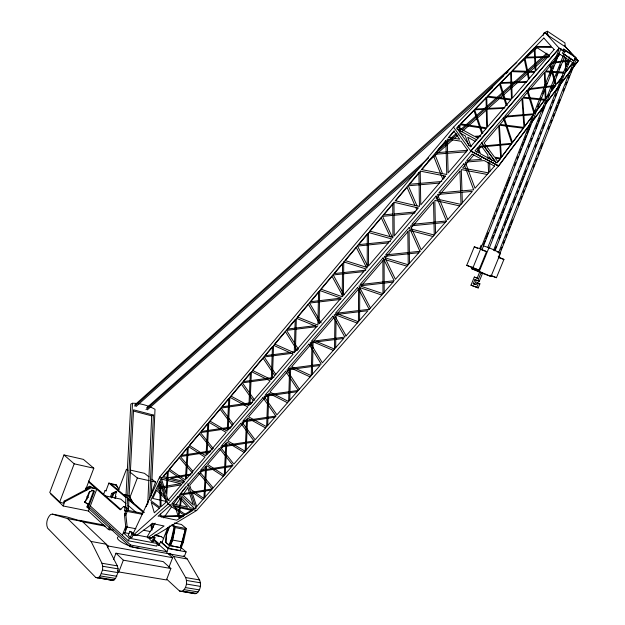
<?xml version="1.0" encoding="UTF-8"?>
<svg xmlns="http://www.w3.org/2000/svg" width="625" height="625" viewBox="0 0 625 625"><rect width="100%" height="100%" fill="white"/><g stroke="black" fill="none" stroke-linecap="round" stroke-linejoin="round"><path stroke-width="0.94" d="M359.594 320.406L359.773 287.578L381.758 295.055M166.727 579.203L179.594 591.039L195.055 593.75L196.648 593.344C200.539 590.266 201.5 584.367 199.578 579.938L187.258 558.992L183.578 555.812M334.93 319.289L334.516 349.086L316.852 341.664M335.672 347.766L336.031 320.844M336.062 318.922L336.109 315.078L357.227 323.109M181.07 591.484L182.664 591.07C186.547 587.945 187.523 582.039 185.641 577.555L173.516 556.484L169.883 553.289M312.391 374.383L312.906 350.453M312.945 348.539L313.086 341.836M289.742 400.289L290.672 367.891L310.156 376.945M267.688 425.516L268.844 393.266L287.562 402.781M117.953 572.609L118.117 568.875L117.328 565.883L106.219 544.211L91.086 541.453L67.609 518.617L52.383 514.133L50.641 514.477C47.078 517.812 45.562 523.742 47.695 528.242L95.727 577.445L112.547 580.383L114.094 579.93L115.586 578.445L117.953 572.609L102.523 570.031L100.141 575.922L98.648 577.422L97.117 577.883M246.203 450.078L247.578 417.984L265.562 427.938M147.734 504.133L151.688 415.844L153.391 415.062L149.664 499.602M151.227 495.961L155.008 409.289A58.078 46.711 68.8 0 0 150.148 406.914M102.523 570.031L102.711 566.266L101.945 563.25L91.086 541.453M225.273 474.016L226.852 442.078L244.133 452.445M125.375 507.375L130.812 404.07L132.5 403.258A58.078 46.711 68.8 0 1 136.297 403.406M125.836 510.562A1.594 0.82 -77.1 0 0 127.016 508.672L132.5 403.258M126.781 510.344A1.594 0.82 -77.1 0 0 127.727 510.687A1.594 0.82 -77.1 0 0 128.445 508.969L133.555 409.82L153.391 415.062M204.875 497.344L206.641 465.562L223.258 476.32M165.555 542.242L169.438 545.297L165.555 542.242L166.172 534.359L169.203 526.461M166.016 542.328L166.633 534.453L170.008 525.68M180.766 498.492L178.195 516.32L175.234 506.797M180.219 507.578L178.719 517.992L191.656 510.164M180.492 505.68L181.852 496.211L194.5 508.437L193.281 509.18M85.25 490.703L93.805 468.219L83.375 459.375L63.984 454.945L49.75 492.5L59.688 502.016L63.352 503.242L64.156 501.117L90.203 487.359L96.75 489.203L120.234 509.828L123.625 506.492L124.953 507.648L124.461 510.922L142.469 514.328M123.625 506.492L125.063 506.789L126.391 507.945L125.898 511.219L127.164 511.492L125.906 515.086L127.148 526.891L124.789 533.062L123.336 532.789L129.328 538.242L157.617 543.57L156.656 546.086L128.352 540.797L90.344 506.016L87.523 505.445L86.945 506.961L129.977 546.641L184.297 556.609L186.117 551.883L181.141 547.625M122.367 535.32L125.703 526.609L124.461 514.789L125.719 511.195L125.289 510.875M180.25 547.695L185.281 529.617L182.461 541.977L180.25 547.695L170.188 545.625L172.375 539.93L174.336 531.383M167.781 527.469L161.953 542.617L168.492 548.328L180.164 550.508L183.383 542.148L186.469 528.633L181.398 524.469L174.281 523.023M171.516 524.922L174.117 527.086L171.414 538.844L168.969 545.203M168.492 548.328L171.727 539.914L174.852 526.305L172.703 524.508M543.258 35.344L544.023 32.844L547.406 31.25L564.945 42.93L565.195 46.75L547.625 35.109L545.117 32.633L453.547 127.156L159.625 477.047L133.164 533.547L133.539 534.906L136.406 535.477L152.656 523.617L164.07 525.984L147.781 537.734L147.398 536.375L155.164 523.164M59.688 502.016L74.188 463.812L63.984 454.945M110.609 528.062L109.922 529.867L108.484 529.586L88.438 511.023L63.188 505.984L64.805 501.727L90.875 487.953M85.438 489.703L86.102 487.953L89.82 486.156L90.484 486.742M86.828 489.992L87.492 488.25L91.219 486.461M85.109 502.477L88.953 492.367L92.094 490.703L94.469 491.211L89.438 504.43L87.695 504.07L84.445 501.867L87.695 504.07M89.953 491.391L86.945 499.289L85.852 500.164M89.438 504.43L88.766 503.82L93.797 490.609L92.211 490.273M88.438 511.023L89.438 508.406M90.344 506.016L96.75 489.203M103.617 494.289L105.016 490.633L106.148 490.297L108.906 483.078L116.086 484.805L119.039 489.5M110.398 496.836L111.711 493.398L115.477 491.648L116.828 491.937L113.062 493.68L111.711 493.398M111.641 497.039L112.984 493.516M111.43 497.977L113.062 493.68M112.305 497.617L113.984 493.211M115.008 498.539L116.156 492.227L115.477 491.648M115.391 498.18L116.078 496.367M118.156 490.938L126.453 469.211L127.906 470.383M108.484 529.586L109.516 526.891M107.453 547.812L108.148 545.992L82.359 521.461L66.938 516.953L52.383 514.133M129.797 497.758L137.352 478L130.086 472.141M113.586 559.461L115.984 553.195L163.195 561.602L170.875 568.5L166.469 579.945L118.82 571.961L117.492 570.664M125.297 530.211L126.234 527.75M129.766 531.328L128.234 535.328L130.492 537.375L131.945 537.648L133.484 533.641L131.219 531.609L129.766 531.328L132.031 533.359L133.484 533.641M128.352 540.797L129.328 538.242M130.492 537.375L132.031 533.359M118.82 571.961L123.328 560.188L115.984 553.195M129.977 546.641L130.602 545.016L87.523 505.445M146.172 506.68L148.266 501.219M151.055 493.938L155.594 482.102L151.891 479.18M151.82 538.055L150.398 537.789L149.758 539.414L152.055 541.445L153.477 541.719L155 537.758L153.266 536.242M152.055 541.445L153.578 537.484L152.43 536.477M160.477 541.812L168.18 548.539L166.953 551.719L159.266 544.961L160.477 541.812L162.352 542.164M170.492 542.57L171.539 539.844M170.453 545.852L172.664 540.094L175.211 527.578L185.281 529.617M168.906 567.328L172.617 557.695L166.797 552.562M480.508 249.266L558.766 50.055M483.273 245.18L485.047 240.648M485.758 238.836L488.25 232.5M493.586 218.914L495.016 215.289M496.438 211.664L497.508 208.945M498.93 205.328L500.703 200.797M501.414 198.984L503.195 194.461M503.906 192.648L505.688 188.117M506.398 186.305L509.961 177.25M514.586 165.477L515.648 162.758M517.07 159.133L518.141 156.414M519.562 152.797L521.344 148.266M522.055 146.453L523.836 141.93M524.547 140.117L526.328 135.586M527.039 133.773L530.594 124.719M532.016 121.094L533.086 118.375M535.219 112.945L536.289 110.227M537.711 106.602L538.781 103.891M540.203 100.266L541.266 97.547M542.695 93.922L544.469 89.398M545.18 87.586L546.961 83.055M549.805 75.812L551.234 72.188M552.656 68.562L553.727 65.852M555.148 62.227L556.922 57.695M557.633 55.883L558.703 53.172M481.992 249.781L560.969 48.766L559.422 48.375M487.758 247.641L563.734 54.367M492.656 238.109L493.727 235.383M494.797 232.664L496.219 229.039M497.648 225.414L498.711 222.695M500.141 219.062L501.922 214.531M502.633 212.719L504.414 208.188M505.844 204.562L507.625 200.023M508.336 198.211L510.117 193.68M513.328 185.516L514.398 182.797M515.82 179.172L516.891 176.453M518.32 172.828L519.391 170.102M520.812 166.477L522.594 161.945M523.312 160.133L525.094 155.594M528.297 147.438L529.367 144.719M530.797 141.094L531.867 138.367M533.289 134.742L534.359 132.023M535.789 128.398L537.57 123.867M538.281 122.047L540.062 117.516M542.203 112.078L544.344 106.633M545.406 103.914L546.836 100.289M548.258 96.664L549.328 93.945M551.469 88.5L552.539 85.781M553.961 82.156L555.031 79.438M556.461 75.812L558.242 71.273M558.953 69.461L560.734 64.93M489.242 248.156L565.273 54.766M493.578 250.281L569.617 56.977M496.328 246.18L494.547 250.719L495.055 250.789L570.797 58.281M499.18 238.93L500.609 235.297M502.039 231.672L503.109 228.953M504.531 225.328L506.32 220.789M507.031 218.977L508.812 214.445M509.531 212.633L511.312 208.094M513.453 202.656L515.594 197.211M517.023 193.586L518.094 190.867M519.516 187.234L521.305 182.703M522.016 180.891L523.797 176.352M524.516 174.539L526.297 170.008M528.438 164.562L529.508 161.844M535.219 147.336L536.289 144.617M537.711 140.984L538.781 138.266M540.211 134.641L541.281 131.922M542.711 128.289L544.492 123.758M550.203 109.25L551.273 106.523M552.695 102.898L553.766 100.18M555.195 96.555L556.266 93.828M557.695 90.203L559.477 85.672M560.188 83.859L561.977 79.32M565.188 71.156L566.258 68.438M567.68 64.812L568.75 62.094M498.438 253.062L574.438 59.992M500.828 249.867L501.898 247.148M503.328 243.523L504.398 240.797M505.828 237.172L506.898 234.453M508.32 230.82L510.109 226.289M510.82 224.477L512.609 219.945M518.32 205.43L519.391 202.711M520.82 199.086L521.891 196.359M523.32 192.734L524.391 190.016M525.812 186.391L527.602 181.852M533.312 167.344L534.383 164.625M535.812 160.992L536.883 158.273M538.312 154.648L539.383 151.93M540.812 148.297L542.594 143.766M548.305 129.258L549.375 126.531M550.805 122.906L551.875 120.188M553.305 116.555L554.375 113.836M555.805 110.211L557.586 105.68M558.305 103.859L560.086 99.328M563.297 91.164L564.375 88.445M565.797 84.82L566.867 82.094M568.297 78.469L569.367 75.75M570.797 72.125L572.586 67.586M573.297 65.773L574.367 63.055M498.484 257.203L576.625 58.719L575.094 58.328L576.625 58.719M466.734 265.336L474.281 246.844L480.633 248.922L486.531 251.578L478.961 270.109L466.734 265.336L478.961 270.109M479.859 272.289L471.516 268.672L472.227 266.93M479.695 248.641L481.117 245.156M473.031 267.539L480.633 248.922M473.266 283.68L476.156 284.734L476.984 282.695L479.906 283.844L478.234 287.93L470.992 285.188L474.312 277.055L477.203 278.094L479.703 271.969L482.625 273.117L479.289 281.281L474.922 279.609L473.266 283.68L474.727 284.297L476.391 280.234L474.922 279.609M471.516 268.672L479.273 271.398L488.961 247.695L500.602 252.984L490.984 276.477L481.531 273.008M481.164 272.484L477.82 280.656L479.289 281.281M470.992 285.188L476.773 287.312L478.445 283.227M491.008 275.797L496.438 277.703L503.93 259.422L498.18 256.828M160.281 482.469L157.961 487.414L161.781 486.789M163.711 517.883L171.578 506.766M173.266 504.383L185.641 486.914M175.938 504.555L180.406 498.258M536.023 111.258L548.617 94.578M550.328 92.305L554.914 86.242L527.641 89.711L534.789 112.891M563.086 75.422L556.266 84.453L552.273 70.398M564.227 73.914L572.75 62.625L570.25 61L562.641 61.914M530.305 124.219L498.688 165.984L470.719 150.992L453.547 127.156M531.477 122.672L543.188 107.203M545.531 104.109L557.82 87.867M559.578 85.547L570.117 71.625M571.289 70.078L578.312 60.797L574.695 58.422M533.477 114.891L524.664 126.516L522.641 98.016L544.633 100.164L537 110.242M547.758 96.047L545.93 98.453L545.57 87.023M551.797 90.711L555.836 85.383M557.57 83.094L562.188 77M566.984 70.672L572.836 62.953M498.438 165.875L530.242 123.937M531.266 122.578L544.172 105.57M545.344 104.023L558.516 86.656M559.414 85.469L571.141 70.008M572.062 68.789L578.172 60.727L575 57.234M562.758 50.289L563.734 49.078L573.922 55.789L575.953 57.703L573.523 60.703L562.312 53.062L563.773 51.25L562.758 50.289L564.328 51.32M563.32 54.023L565.758 50.992L575.953 57.703M295.008 320.344L287.68 329.047L315.695 325.609M296.227 318.898L308.438 304.391L319.562 323.367M394.477 202.211L383.805 214.883L392.5 214.07M395.734 200.719L407.031 187.289L414.969 205.602M420.625 171.148L409.586 184.266L441.75 181.492M421.852 169.695L433.508 155.852L442.945 179.57M445.875 141.156L436.133 152.734L467.578 150.281M448.922 137.547L454.406 131.031M340.992 298.141L319.07 323.773L319.711 290.5L340.992 298.141L310.719 301.688L332.055 276.344L342.898 296.203M555.07 60.141L545.805 70.961L550.633 71.297M556.305 58.695L560.008 54.367M546.484 33.547L545.07 32.578L559.242 48.266L167.945 504.164L133.539 534.906L132.836 534.094L134.281 534.367M556.406 56.297L551.039 62.523L568.234 60.43M314.195 340.547L334.344 317.133M337.25 313.75L358.602 288.938L358.406 321.758L338.133 314.086M410.961 228.078L433.547 201.828L434.25 235.031L411.258 229.047M473.914 154.906L462.609 168.047L488.594 172.883L488.156 162.438M476.43 151.984L481.453 146.141L487.844 154.836L488 158.633M147.781 537.734L150.602 538.289L196.633 510.508L498.555 165.945L470.719 150.992L559.289 48.297L563.773 51.25M232.82 465.383L194.789 508.766L190.117 507.734L179.031 495.305L211.133 490.078M254.32 440.797L233.844 464.102L220.414 447.133L253.008 442.188M276.023 415.984L255.109 439.781L241.945 422.078L274.773 417.289M345.812 336.164L367.992 310.68L334.164 314.75L346.062 335.766M369.094 309.539L393.695 281.406M420.281 251.008L395.43 279.297L384.32 256.375L418.648 252.75M446.344 221.195L421.195 249.836L410.516 225.891L445.086 222.508M447.617 219.742L472.32 191.367L437.5 194.484L447.711 219.508M494.789 165.797L475.023 188.273L465.305 162.125L484.227 160.594L494.445 166.062M535.805 46.852L525.734 57.227L549.516 56.359M134.609 405.125L516.859 62.414M134.758 406.18L503.734 75.703M505.914 73.758L508.094 71.805M530.609 51.633L535.695 47.086M136.008 406.539L492.523 87.641M518.719 64.211L537.633 47.289M146.672 407.797L428.594 157.992M438.086 149.578L456.344 133.398M460.727 129.516L546.906 53.156M145.992 409.602L421.844 165.43M436.461 152.484L456.93 134.367M462.047 129.836L547.578 54.133M147.344 409.852L414.977 173.258M428.133 161.617L453 139.641M454.461 138.352L458.117 135.117M461.773 131.883L548.789 54.961M560.352 48.969L560.969 48.766M162.086 488.055L157.297 488.844L164.633 496.031M164 487.742L181.258 484.906M163.688 486.477L180.859 483.664L161.828 479.18M231.797 466.445L199.453 471.539L213.125 487.797M168.148 477.719L191.148 474.086M190.242 475.203L170.609 478.305L184.242 481.539M211.047 450.852L181.305 455.383L199.492 433.789L212.383 449.828M210.07 452L180.336 456.539L192.781 471.195M221.117 429.57L200.484 432.602L213.367 448.68M222.992 429.297L230.492 428.188M231.5 427.008L201.484 431.422L220.141 409.258L232.805 425.977M252.43 402.562L222.187 406.828L241.344 384.086L253.188 400.711M251.398 403.773L221.164 408.047L233.242 424.031M297.141 391.719L264.055 396.344L276.938 414.82L320.109 365.445L286.781 369.898L299.352 389.18M268.086 379.359L242.391 382.836L254.789 400.289M269.992 379.102L271.891 378.844M273.906 377.469L243.438 381.586L263.109 358.234L274.75 375.633M290.203 352.453L265.266 355.672L285.461 331.68L297.352 350.641M292.117 352.211L294.992 351.836M291.984 353.359L264.188 356.953L275.812 374.391M317.477 326.57L286.57 330.367L298.445 349.367M560.742 62.141L550.289 63.406L551.773 68.648M340.766 299.422L309.578 303.039L318.273 317.922M392.953 282.133L358.883 285.984L370.398 307.93M365.82 270.141L334.398 273.562L356.344 247.5L366.852 268.211M363.688 271.625L333.227 274.953L344.055 294.852M390.406 241.422L358.75 244.641L381.32 217.828L390.281 236.898M388.227 242.945L357.547 246.07L367.602 265.961M394.43 213.891L415.688 211.891M414.43 213.352L382.562 216.359L392.727 238.07M439.438 183.086L408.312 185.781L416.984 205.875M466.25 151.836L434.82 154.289L442.492 173.664M480.758 135.953L474.406 136.32L457.812 127.195L473.953 110.57L481.609 133.031M480.117 136.688L475.547 136.945L478.031 138.312M504.875 107.578L475.43 109.047L499.547 84.203L506.203 105.617M504.227 108.328L474.695 109.812L482.789 133.617M527.086 81.516L501.062 82.641L524.18 58.828L528.602 79.547M526.414 82.289L500.305 83.422L507.211 105.711M548.805 57.148L524.953 58.031L529.312 78.734M552.562 71.43L563.883 72.211M563.172 73.062L545.094 71.789L545.516 85.117M100.141 575.922L115.586 578.445M184.172 589.656L198.164 591.938M98.648 577.422L114.094 579.93M182.664 591.07L196.648 593.344M95.727 577.445L112.547 580.383M179.594 591.039L193.562 593.305M101.43 573.727L116.875 576.273M185.453 587.578L199.445 589.883M186.477 584.055L200.453 586.391M102.711 566.266L118.117 568.875M186.539 580.453L200.5 582.82M101.945 563.25L117.328 565.883M185.641 577.555L199.578 579.938M123.328 560.188L170.875 568.5M173.516 556.484L187.258 558.992M108.148 545.992L172.617 557.695M130.602 545.016L166.953 551.719M157.156 544.562L159.266 544.961M168.18 548.539L186.117 551.883M487.227 174.445L461.297 169.57L461.953 190.523M170.188 545.625L179.984 547.469M129.031 533.562L124.352 532.672L124.789 533.062M134.641 534.633L148.68 537.312M133.539 534.906L136.43 535.461M165.633 542.016L166.102 542.109M67.609 518.617L82.359 521.461M154.336 535.344L161.508 536.727L163.711 538.633M82.844 521.867L105.703 526.273M171.727 539.914L182.164 541.812M182.461 541.977L183.383 542.148M153.578 537.484L155 537.758M113.203 530.188L109.5 529.477L109.922 529.867M126.547 526.93L135.898 528.75M143.375 530.203L149.914 531.477M79.266 520.289L103.922 525.047M166.172 534.359L166.633 534.453M125.703 526.609L127.148 526.891M124.461 514.789L125.906 515.086M174.852 526.305L186.469 528.633M174.117 527.086L174.586 527.18L173.281 526.094M124.789 513.336L126.234 513.625M86.945 506.961L88.828 507.344M127.992 510.383L142.812 513.414M125.719 511.195L127.164 511.492M87.031 503.461L88.766 503.82M124.953 507.648L126.391 507.945M127.016 508.672L128.445 508.969M86.703 496.859L88.586 497.25M104.82 495.789L120.789 499.141L125.898 503.539M90.203 487.359L96.078 488.609L88.75 482.172M105.016 490.633L106.359 490.914M127 495.203L123.227 494.398L111.172 484.148L116.758 485.367M126.75 495.594L123.922 494.992L126.844 497.477M86.102 487.953L87.492 488.25M196.633 510.508L167.945 504.164L159.625 477.047L184.117 482.844M166.719 501.555L152.781 498.453L156.625 490.273L165.258 498.719M459.695 205.93L434.82 200.344L435.539 233.555M74.188 463.812L93.805 468.219M137.352 478L149.203 480.664M151.945 481.281L155.594 482.102M130.25 470.078L144.5 473.336L148.938 476.844M167.211 477.492L163.445 476.602L179.367 457.695L192.445 473.055M432.961 236.5L409.094 230.25L409.5 263.336M133.758 411.125L151.688 415.844M155.141 534.93L161.508 536.727M385.008 259.586L406.992 266.195M483.727 246L488.961 247.695M497.102 251.844L500.602 252.984M481.992 250.086L486.531 251.578M498.453 257.609L503.93 259.422M481.172 272.602L482.625 273.117M477.945 278.461L474.312 277.055M479.906 283.844L476.984 282.695M476.773 287.312L478.234 287.93M313.969 342.211L333.367 350.398M490.664 275.195L496.438 277.703M479.273 271.398L490.984 276.477M474.281 246.844L477.648 248.352M294.297 367.812L291.758 366.641L311.977 343.125L311.273 375.664L296 368.602M470.719 150.992L498.555 165.93M459.758 132.906L465.305 135.938L468.828 145.648M475.344 141.422L467.688 137.234L471.133 146.773M456.883 128.984L476.914 139.984M536.617 47.375L549.625 55.797M558.789 53.523L569.195 60.312M565.453 55.117L573.523 60.703M559.172 48.211L563.938 51.359M575.055 58.688L578.234 60.781L575.602 57.898M545.07 32.578L548.188 34.664M202.914 499.586L191.883 491.906L196.719 506.672M128.305 498.719L144.391 512.391M108.906 483.078L125.93 497.57M128.148 499.461L143.695 512.688M128.086 505.422L136.117 512.328M88.453 480.992L120.945 509.484M153.883 539.242L159.695 544.352M153.516 539.961L157.617 543.57M157.336 544.234L158.789 545.516M91.422 490.109L92.094 490.703M563.734 49.078L565.758 50.992M64.156 501.117L64.805 501.727M50.695 494.008L63.188 505.984M167.297 498.648L169.297 500.609M573.711 55.812L564.656 45.875L573.664 55.773M150.398 537.789L150.758 538.195L147.906 537.648L147.203 536.836M481.648 143.008L496.305 162.891M481.648 143.031L495.641 162.07M492.102 160.625L489.352 156.883L489.43 158.812M319.234 319.578L321.172 322.883M116.086 484.805L117.906 488.102M133.711 503.734L128.883 495.602L132.555 502.305M415.727 207.344L416.859 209.961M443.188 175.422L444.234 178.062M187.891 483.734L196.031 508.664M160.508 514.078L161.328 516.828M150.406 537.617L150.602 538.289M554.016 79.836L549.57 64.234L528.375 88.852L555.586 85.344L554.539 81.672M152.727 523.109L153.266 527.594M151.438 523.727L152.18 530.016M150.938 524.664L151.57 530.047M547.406 31.25L547.625 35.109M489.594 162.664L489.961 171.32M565.125 57.453L565.57 68.617M565.648 70.484L565.719 72.344M565.867 57.406L566.227 66.766M566.297 68.633L566.406 71.438M544.82 85.977L544.383 72.617L523.336 97.211L545.266 99.336L544.914 88.836M462.016 192.422L462.344 202.898M384.086 259.312L384.195 292.273M138.195 403.617A58.078 46.711 68.8 0 1 148.906 406.406M139.242 548.156A13.797 3.648 20.3 0 1 134.062 547.273M133.234 547.055A13.797 3.648 20.3 0 1 120.758 541.633A13.797 3.648 20.3 0 1 118.039 536.898M367.297 233.969L367.203 267.508L344.969 260.5L367.297 233.969M368.523 232.516L368.445 266.062L391.664 238.914L368.523 232.516M343.773 261.914L343.398 295.328L365.961 268.953L343.773 261.914M342.586 263.328L342.195 296.734L320.875 289.117L342.586 263.328M318.555 291.875L317.898 325.141L297.445 316.953L318.555 291.875M295.195 319.633L294.273 352.75L274.656 344.031L295.195 319.633M296.32 318.289L295.414 351.422L316.727 326.508L296.32 318.289M289.594 369.148L288.648 401.539L269.898 392.047L289.594 369.148M267.789 394.492L266.625 426.727L248.602 416.797L267.789 394.492M272.461 346.633L271.297 379.609L252.469 370.383L272.461 346.633M273.555 345.336L272.406 378.312L293.133 354.078L273.555 345.336M246.555 419.18L245.172 451.266L227.852 440.914L246.555 419.18M250.336 372.922L248.938 405.742L230.875 396.039L250.336 372.922M251.406 371.648L250.016 404.477L270.188 380.898L251.406 371.648M225.852 443.242L224.266 475.164L207.617 464.43L225.852 443.242M228.797 398.508L227.18 431.172L209.844 421.023L228.797 398.508M229.836 397.273L228.234 429.945L247.867 407L229.836 397.273M207.812 423.43L206 455.938L189.352 445.367L207.812 423.43M205.672 466.695L203.891 498.469L191.125 489.609L189.703 485.258L205.672 466.695M208.828 422.227L207.016 454.742L226.133 432.398L208.828 422.227M187.375 447.711L185.359 480.055L169.383 469.094L187.375 447.711M188.359 446.539L186.359 478.891L204.977 457.133L188.359 446.539M168.414 470.234L166.68 495.742L168.07 500.266L184.367 481.219L168.414 470.234M167.453 471.375L165.953 493.383L161.391 478.578L167.453 471.375M159.766 481.273L150.719 500.578L160.195 507.492L159.766 481.273M187.789 487.836L182.805 494.859L193.406 505.078L187.789 487.836M511.172 144.156L497.109 162.773L480.461 153.82L478.07 147.281L511.172 144.156M533.461 114.641L512.461 142.445L503.992 117.164L533.461 114.641M500.102 158.922L497.93 161.789L495.234 158.141L500.102 158.922M523.359 128.234L501.375 157.242L499.391 125.188L523.359 128.234M392.727 203.758L369.75 231.062L392.945 237.422L392.727 203.758M418.914 172.656L395.25 200.758L419.453 206.438L418.914 172.656M445.875 140.617L421.508 169.57L446.766 174.508L445.875 140.617M453.883 131.109L448.555 137.438L459.688 139.195L453.883 131.109M418.141 207.969L394.219 235.93L393.992 202.258L418.141 207.969M445.414 176.094L420.766 204.898L420.211 171.109L445.414 176.094M467.578 150.18L448.117 172.93L447.219 139.031L461.172 141.258L467.578 150.18M498.719 125.969L484.102 143.039L494.5 157.141L500.703 158.133L498.719 125.969M521.953 98.828L500.055 124.398L523.969 127.422L521.953 98.828M486.016 128.711L470.375 146.891L459.992 132.547L459.891 124.688L486.016 128.711M510.75 99.969L487.453 127.047L486.742 96.977L510.75 99.969M534.469 72.398L512.219 98.266L511.32 71.617L534.469 72.398M554.141 49.539L535.969 70.656L534.945 47.234L552.258 47.438L554.141 49.539M477.406 148.055L474.977 150.867L479.281 153.188L477.406 148.055M503.312 117.961L478.82 146.406L511.812 143.305L503.312 117.961M526.938 90.523L504.766 116.273L534.125 113.766L526.938 90.523M178.047 496.453L171.836 503.672L187.648 507.188L178.047 496.453M198.438 472.711L180.016 494.156L212.133 488.938L198.438 472.711M219.375 448.344L200.461 470.359L232.82 465.273L219.375 448.344M240.875 423.32L221.453 445.93L254.055 440.984L240.875 423.32M262.961 397.617L243.008 420.836L275.852 416.055L262.961 397.617M285.656 371.203L265.156 395.07L298.242 390.445L285.656 371.203M308.984 344.055L287.906 368.586L321.25 364.141L308.984 344.055M332.977 316.133L311.305 341.359L344.891 337.102L332.977 316.133M357.664 287.406L335.359 313.359L369.195 309.305L357.664 287.406M383.062 257.844L360.109 284.555L394.195 280.711L383.062 257.844M409.219 227.398L385.586 254.906L419.922 251.297L409.219 227.398M436.156 196.047L411.812 224.375L446.398 221.008L436.156 196.047M463.922 163.727L438.836 192.93L473.672 189.82L463.922 163.727M472.164 154.133L466.68 160.523L481.812 159.297L472.164 154.133M382.883 260.711L360.945 286.219L382.977 293.664L382.883 260.711M407.859 231.688L385.297 257.914L408.242 264.766L407.859 231.688M459.984 171.094L436.094 198.859L461.016 204.414L459.984 171.094M343.719 338.445L322.383 362.836L310.141 342.703L343.719 338.445M459.203 125.398L456.695 127.984L459.273 131.555L459.203 125.398M486.031 97.711L460.664 123.883L486.734 127.883L486.031 97.711M510.594 72.367L487.539 96.156L511.484 99.117L510.594 72.367M534.203 48L512.094 70.82L535.219 71.531L534.203 48M543.844 38.055L535.742 46.422L551.469 46.562L543.844 38.055M159.32 508.281L154.312 512.773L151.25 502.375L159.32 508.281M166.156 502.141L161.078 506.703L160.703 484.336L166.156 502.141M169.977 505.609L158.062 516.219L184.641 515.422L169.977 505.609M183.469 516.133L176.758 520.188L160.859 516.812L183.469 516.133M192.602 510.602L185.82 514.711L173.375 506.359L192.602 510.602"/></g></svg>
